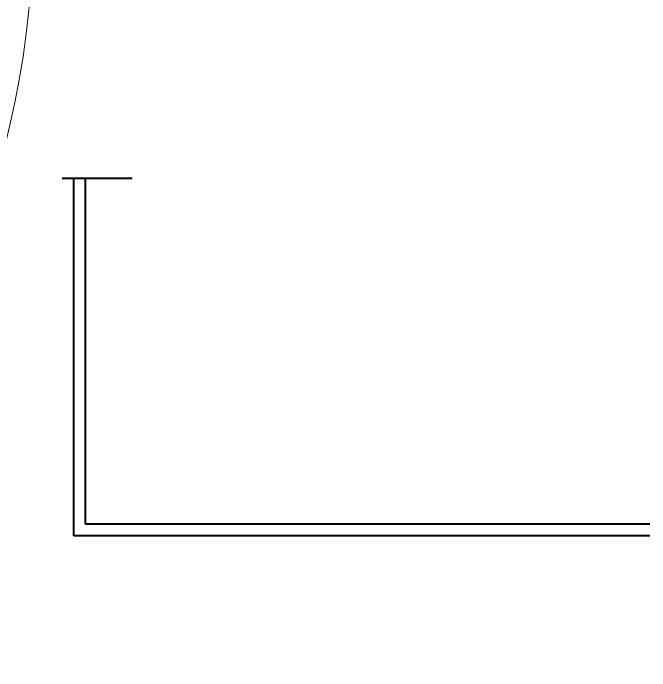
# Model space of a CAD drawing. Header units: millimetres. Extents: x -213911 to 415037, y -3642 to 107391.
# Drawn here: x 44718 to 45400, y 89275 to 89980 of the extents above; entities that cross this region are included whole.
import ezdxf

# ---------------------------------------------------------------- set-up
doc = ezdxf.new("R2010")
doc.units = ezdxf.units.MM
for name, color, linetype, lineweight in [('5.5) Перег WD5', 3, 'Continuous', 40), ('A-DOOR-2', 7, 'Continuous', 5), ('A-DOOR-FRAM-2', 7, 'Continuous', 5)]:
    doc.layers.add(name, color=color, linetype=linetype, lineweight=lineweight)
doc.layers.add('A-DOOR-1', color=7, linetype='Continuous', lineweight=5, true_color=0xc0c0c0)
doc.layers.add('A-DOOR-FRAM-1', color=7, linetype='Continuous', lineweight=5, true_color=0xc0c0c0)

# ---------------------------------------------------------------- blocks, each defined once
blk = doc.blocks.new('110_Дверь_СКБ_1Ст_Внутренняя1 - Д-11 1100x2100h_кладовые _все__ коридор _между помещениями блока столовой__ моечные _все_-32089417-Объем проектирования 1 этажа')
at = {"layer": 'A-DOOR-2'}
h = blk.add_hatch(dxfattribs=at)
h.set_pattern_fill('FP_85', color=256, style=0, pattern_type=2)
h.set_pattern_definition([(135, (1751.41, 174.685), (-14.14214, -14.14214), []), (225, (1751.41, 174.685), (14.14214, -14.14214), [])])
h.paths.add_polyline_path([(537.5, 110), (537.5, -110), (562.5, -110), (562.5, 110)])
at = {"layer": 'A-DOOR-FRAM-2'}
h = blk.add_hatch(dxfattribs=at)
h.set_pattern_fill('FP_86', color=256, style=0, pattern_type=2)
h.set_pattern_definition([(45, (-371.384, 174.685), (-14.1421, 14.1421), []), (135, (-371.384, 174.685), (-14.1421, -14.1421), [])])
h.paths.add_polyline_path([(-537.5, 110), (-537.5, -110), (-512.5, -110), (-512.5, 110)])
at = {"layer": 'A-DOOR-1'}
for p, q in [((512.5, 1110), (472.5, 1110)), ((472.5, 1110), (472.5, 110)), ((512.5, 110), (512.5, 1110)), ((472.5, 110), (512.5, 110))]:
    blk.add_line(p, q, dxfattribs=at)
blk.add_arc((512.5, 110), 1000, 90, 180, dxfattribs=at)
at = {"layer": 'A-DOOR-FRAM-1'}
for p, q in [((-497.5, 118), (-567.5, 118)), ((-567.5, 118), (-567.5, 110)), ((-497.5, 110), (-497.5, 118)), ((592.5, 118), (522.5, 118)), ((522.5, 118), (522.5, 110)), ((592.5, 110), (592.5, 118)), ((-567.5, 110), (-497.5, 110)), ((-512.5, 110), (-537.5, 110)), ((-537.5, 110), (-537.5, -110)), ((-487.5, 110), (-512.5, 110)), ((-512.5, 110), (-512.5, 30)), ((-512.5, -110), (-512.5, 110)), ((-497.5, 110), (-512.5, 110)), ((-512.5, 110), (-512.5, 109)), ((-512.5, 109), (-497.5, 109)), ((-497.5, 109), (-497.5, 110)), ((-487.5, 70), (-487.5, 110)), ((512.5, 110), (512.5, 70)), ((537.5, 110), (512.5, 110)), ((537.5, 110), (522.5, 110)), ((522.5, 110), (522.5, 109)), ((522.5, 110), (592.5, 110)), ((522.5, 109), (537.5, 109)), ((537.5, 30), (537.5, 110)), ((562.5, 110), (537.5, 110)), ((537.5, 110), (537.5, -110)), ((537.5, 109), (537.5, 110)), ((562.5, -110), (562.5, 110)), ((-477.5, 70), (-487.5, 70)), ((-477.5, 30), (-477.5, 70)), ((512.5, 70), (502.5, 70)), ((502.5, 70), (502.5, 30)), ((-512.5, 30), (-477.5, 30)), ((-497.5, 30), (-512.5, 30)), ((-512.5, 30), (-512.5, -110)), ((-497.5, -110), (-497.5, 30)), ((502.5, 30), (537.5, 30)), ((537.5, 30), (522.5, 30)), ((522.5, 30), (522.5, -110)), ((537.5, -110), (537.5, 30)), ((-497.5, -110), (-567.5, -110)), ((-567.5, -110), (-567.5, -118)), ((-537.5, -110), (-512.5, -110)), ((-512.5, -110), (-497.5, -110)), ((-497.5, -118), (-497.5, -110)), ((522.5, -110), (537.5, -110)), ((592.5, -110), (522.5, -110)), ((522.5, -110), (522.5, -118)), ((537.5, -110), (562.5, -110)), ((592.5, -118), (592.5, -110)), ((-567.5, -118), (-497.5, -118)), ((522.5, -118), (592.5, -118))]:
    blk.add_line(p, q, dxfattribs=at)
blk = doc.blocks.new('1floor')
at = {"layer": 'A-DOOR-1', "rotation": 180}
blk.add_blockref('110_Дверь_СКБ_1Ст_Внутренняя1 - Д-11 1100x2100h_кладовые _все__ коридор _между помещениями блока столовой__ моечные _все_-32089417-Объем проектирования 1 этажа', (44187.5, 11010), dxfattribs=at)

msp = doc.modelspace()

# ---------------------------------------------------------------- linework, layer by layer
at = {"layer": '5.5) Перег WD5'}
for p, q in [((44845.33, 89803.04), (44770.33, 89803.04)), ((44782.83, 89419.54), (44782.83, 89803.04)), ((44795.33, 89432.04), (44795.33, 89803.04)), ((45400.33, 89432.04), (44795.33, 89432.04)), ((45400.33, 89419.54), (44782.83, 89419.54))]:
    msp.add_line(p, q, dxfattribs=at)

# ---------------------------------------------------------------- block references
msp.add_blockref('1floor', (64.7, 79186.05))

doc.saveas('drawing.dxf')
